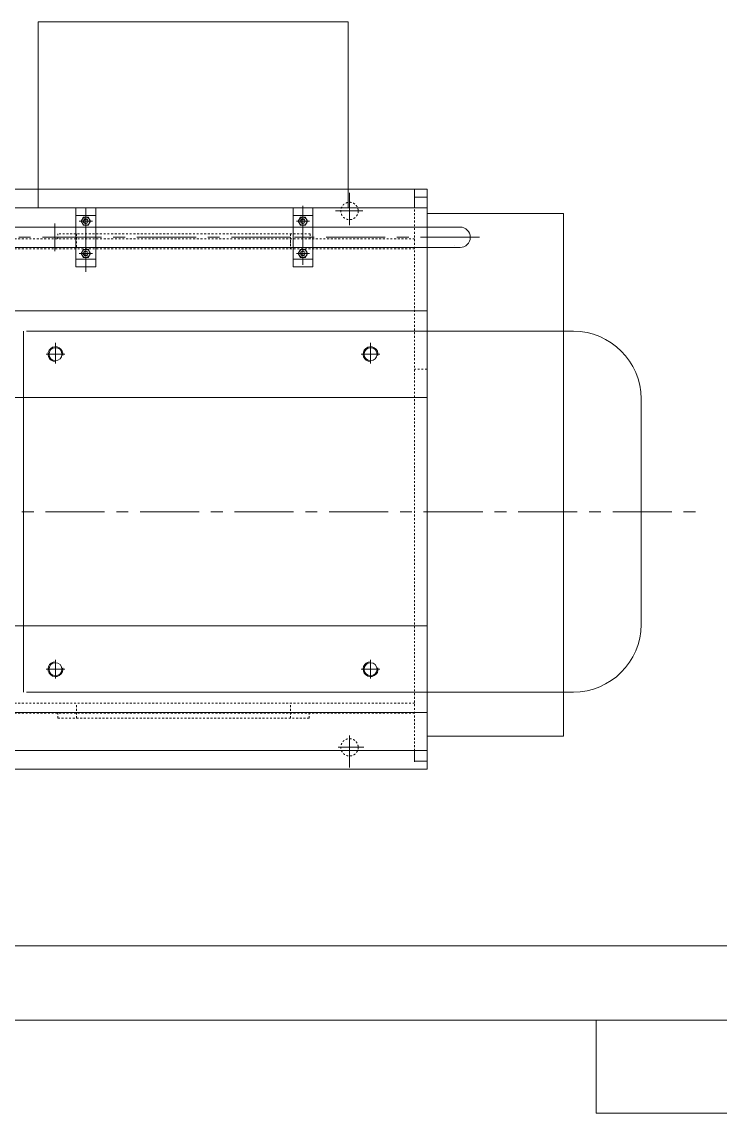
# Model space of a CAD drawing. Header units: millimetres. Extents: x 0 to 559189, y 1 to 426050.
# Drawn here: x 291392 to 319985, y 164317 to 209021 of the extents above; entities that cross this region are included whole.
import ezdxf

# ---------------------------------------------------------------- set-up
doc = ezdxf.new("R2010")
doc.units = ezdxf.units.MM
doc.header["$LTSCALE"] = 25.4
doc.linetypes.add('CENTER', pattern=[50.8, 31.75, -6.35, 6.35, -6.35])
doc.linetypes.add('EB_DASH', pattern=[6, 3, -3])
for name, color, linetype, lineweight in [('CAXA0', 7, 'Continuous', 5), ('CAXA1', 5, 'CENTER', 5), ('CAXA2', 6, 'EB_DASH', 5)]:
    doc.layers.add(name, color=color, linetype=linetype, lineweight=lineweight)

msp = doc.modelspace()

# ---------------------------------------------------------------- linework, layer by layer
at = {"color": 7, "lineweight": 5}
for p, q in [((307983.04, 201165.79), (313570.89, 201165.79)), ((313570.89, 179763.16), (313570.89, 201165.79)), ((307983.04, 179763.16), (313570.89, 179763.16)), ((334843.59, 171175.47), (253563.59, 171175.47)), ((334843.59, 168127.47), (253563.59, 168127.47)), ((314904.59, 168127.47), (314904.59, 164317.47)), ((314904.59, 164317.47), (331287.59, 164317.47))]:
    msp.add_line(p, q, dxfattribs=at)
for start, end in [(0, 90), (270, 0)]:
    msp.add_arc((309333.12, 200194.8), 419.09, start, end, dxfattribs=at)
at = {"layer": 'CAXA0', "color": 7, "linetype": 'Continuous', "lineweight": 5}
for p, q in [((292057.23, 201401.44), (292057.23, 209021.44)), ((304757.23, 209021.44), (292057.23, 209021.44)), ((304757.23, 201401.44), (304757.23, 209021.44)), ((307983.04, 202163.44), (268613.04, 202163.44)), ((307475.04, 202163.44), (307475.04, 201401.07)), ((307983.04, 178414.44), (307983.04, 202163.44)), ((307475.04, 201845.94), (307475.04, 201401.44)), ((307983.04, 201845.94), (307475.04, 201845.94)), ((307983.04, 201401.44), (277838.57, 201401.44)), ((293606.67, 201401.3), (294419.47, 201401.3)), ((293606.67, 198988.3), (293606.67, 201401.3)), ((294419.47, 198988.3), (294419.47, 201401.3)), ((302496.67, 201401.3), (303309.47, 201401.3)), ((302496.67, 198988.3), (302496.67, 201401.3)), ((303309.47, 198988.3), (303309.47, 201401.3)), ((293606.67, 201083.8), (294419.47, 201083.8)), ((293822.43, 200855.2), (293917.75, 201020.3)), ((293822.43, 200855.2), (293917.75, 200690.1)), ((293917.75, 201020.3), (294108.39, 201020.3)), ((294203.71, 200855.2), (294108.39, 201020.3)), ((294203.71, 200855.2), (294108.39, 200690.1)), ((302496.67, 201083.8), (303309.47, 201083.8)), ((302712.43, 200855.2), (302807.75, 201020.3)), ((302712.43, 200855.2), (302807.75, 200690.1)), ((302807.75, 201020.3), (302998.39, 201020.3)), ((303093.71, 200855.2), (302998.39, 201020.3)), ((303093.71, 200855.2), (302998.39, 200690.1)), ((309333.12, 200613.89), (288092.29, 200613.89)), ((293917.75, 200690.1), (294108.39, 200690.1)), ((302807.75, 200690.1), (302998.39, 200690.1)), ((309117.41, 199864.03), (309117.41, 199865.05)), ((309333.12, 199775.69), (288092.29, 199775.69)), ((293822.43, 199534.4), (293917.75, 199699.5)), ((293822.43, 199534.4), (293917.75, 199369.3)), ((293917.75, 199699.5), (294108.39, 199699.5)), ((294203.71, 199534.4), (294108.39, 199699.5)), ((294203.71, 199534.4), (294108.39, 199369.3)), ((302712.43, 199534.4), (302807.75, 199699.5)), ((302712.43, 199534.4), (302807.75, 199369.3)), ((302807.75, 199699.5), (302998.39, 199699.5)), ((303093.71, 199534.4), (302998.39, 199699.5)), ((303093.71, 199534.4), (302998.39, 199369.3)), ((293606.67, 199305.8), (294419.47, 199305.8)), ((293606.67, 198988.3), (294419.47, 198988.3)), ((293917.75, 199369.3), (294108.39, 199369.3)), ((302496.67, 199305.8), (303309.47, 199305.8)), ((302496.67, 198988.3), (303309.47, 198988.3)), ((302807.75, 199369.3), (302998.39, 199369.3)), ((307983.04, 197185.02), (291073.92, 197185.02)), ((291460.07, 181564.07), (291460.07, 196346.87)), ((291583.15, 196346.87), (313974.32, 196346.87)), ((307983.04, 193629.02), (291073.92, 193629.02)), ((316746.1, 184335.84), (316746.1, 193575.09)), ((307983.04, 178795.44), (307983.04, 185907.2)), ((307983.04, 184281.85), (291073.92, 184281.85)), ((313974.32, 181564.07), (291583.15, 181564.07)), ((307983.04, 180725.85), (291073.92, 180725.85)), ((307983.04, 179176.44), (268613.04, 179176.44)), ((307475.04, 179176.44), (307475.04, 178731.94)), ((307983.04, 178414.44), (268613.04, 178414.44)), ((307983.04, 178731.94), (307475.04, 178731.94))]:
    msp.add_line(p, q, dxfattribs=at)
for centre, radius in [((294013.07, 200855.2), 165.1), ((294013.07, 200855.2), 86.36), ((302903.07, 200855.2), 165.1), ((302903.07, 200855.2), 86.36), ((294013.07, 199534.4), 165.1), ((294013.07, 199534.4), 86.36), ((302903.07, 199534.4), 165.1), ((302903.07, 199534.4), 86.36), ((292768.5, 195407.03), 263.56), ((305671.7, 195407.03), 263.56), ((292768.5, 182503.83), 263.56), ((305671.7, 182503.83), 263.56)]:
    msp.add_circle(centre, radius, dxfattribs=at)
for centre, radius, start, end in [((294013.07, 200855.2), 101.6, 80, 270), ((302903.07, 200855.2), 101.6, 80, 270), ((294013.07, 199534.4), 101.6, 80, 270), ((302903.07, 199534.4), 101.6, 80, 270), ((313974.32, 193575.09), 2771.78, 0, 90), ((292768.5, 195407.03), 304.8, 350, 270), ((305671.7, 195407.03), 304.8, 350, 270), ((313974.32, 184335.84), 2771.78, 270, 0), ((292768.5, 182503.83), 304.8, 90, 10), ((305671.7, 182503.83), 304.8, 90, 10)]:
    msp.add_arc(centre, radius, start, end, dxfattribs=at)
at = {"layer": 'CAXA1', "linetype": 'CENTER', "lineweight": 5, "ltscale": 3}
for p, q in [((304807.99, 200697.84), (304807.99, 202011.23)), ((294013.07, 198777.53), (294013.07, 201613.11)), ((294014.45, 200765.2), (294014.45, 201401.3)), ((302903.07, 201482.66), (302903.07, 198845.56)), ((305352.03, 201274.19), (304230.19, 201274.19)), ((292743.07, 200765.2), (292743.07, 199624.4)), ((294279.91, 200855.2), (293746.23, 200855.2)), ((294013.07, 200613.9), (294013.07, 201096.5)), ((303169.91, 200855.2), (302636.23, 200855.2)), ((302903.07, 200613.9), (302903.07, 201096.5)), ((280621.22, 200194.8), (310498.32, 200194.8)), ((294356.11, 200194.8), (293670.03, 200194.8)), ((303246.11, 200194.8), (302560.03, 200194.8)), ((294279.91, 199534.4), (293746.23, 199534.4)), ((294013.07, 199293.1), (294013.07, 199775.7)), ((303169.91, 199534.4), (302636.23, 199534.4)), ((302903.07, 199293.1), (302903.07, 199775.7)), ((292768.5, 195026.03), (292768.5, 195872.86)), ((305671.7, 195026.03), (305671.7, 195872.86)), ((293149.5, 195407.03), (292387.5, 195407.03)), ((292768.5, 195026.03), (292768.5, 195788.03)), ((306052.7, 195407.03), (305290.7, 195407.03)), ((305671.7, 195026.03), (305671.7, 195788.03)), ((269135.03, 188955.32), (319124.91, 188955.32)), ((292768.5, 182884.83), (292768.5, 182122.83)), ((305671.7, 182884.83), (305671.7, 182122.83)), ((293149.5, 182503.83), (292387.5, 182503.83)), ((306052.7, 182503.83), (305290.7, 182503.83)), ((304807.99, 178472.84), (304807.99, 179786.23)), ((305392.38, 179303.44), (304341, 179303.44))]:
    msp.add_line(p, q, dxfattribs=at)
at = {"layer": 'CAXA2', "color": 7, "linetype": 'EB_DASH', "lineweight": 5}
for p, q in [((307475.04, 178702.53), (307475.04, 201401.44)), ((292870.04, 200131.44), (292870.04, 200334.64)), ((303202.69, 200334.64), (292870.04, 200334.64)), ((293632.04, 200334.64), (293632.04, 199725.04)), ((302395.04, 200334.64), (302395.04, 199826.64)), ((303202.69, 200334.64), (303202.69, 200131.44)), ((307475.04, 200131.44), (268613.04, 200131.44)), ((302395.04, 200080.64), (302395.04, 199725.04)), ((307475.04, 199725.04), (283103.97, 199725.04)), ((307982.87, 194797.19), (307474.87, 194797.19)), ((307982.96, 194797.31), (307474.96, 194797.31)), ((307983.04, 194797.44), (307475.04, 194797.44)), ((307475.04, 181106.84), (268613.04, 181106.84)), ((293632.04, 180497.24), (293632.04, 181106.84)), ((302395.04, 180497.24), (302395.04, 181106.84)), ((307475.04, 180700.44), (268613.04, 180700.44)), ((292870.04, 180497.24), (292870.04, 180700.44)), ((303157.04, 180497.24), (303157.04, 180700.44)), ((303157.04, 180497.24), (292870.04, 180497.24))]:
    msp.add_line(p, q, dxfattribs=at)
for centre in [(304807.99, 201274.19), (304807.99, 179303.44)]:
    msp.add_circle(centre, 355.6, dxfattribs=at)

doc.saveas('drawing.dxf')
